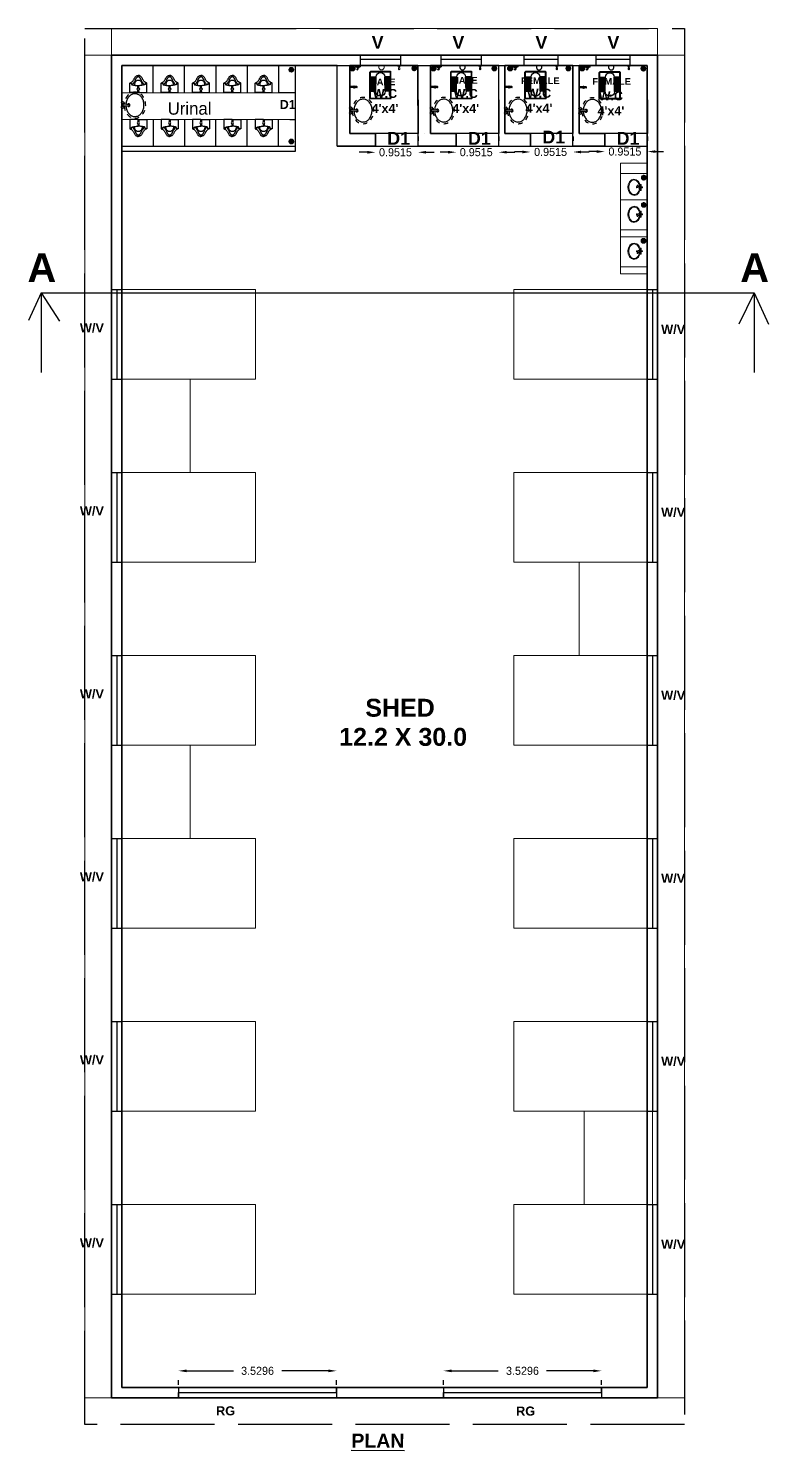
# Model space of a CAD drawing. Header units: metres. Extents: x 2267060 to 2267206, y 3909 to 3962.
# Drawn here: x 2267125.09 to 2267141.63, y 3909.46 to 3941.24 of the extents above; entities that cross this region are included whole.
import ezdxf

# ---------------------------------------------------------------- set-up
doc = ezdxf.new("R2010")
doc.units = ezdxf.units.M
doc.header["$LTSCALE"] = 3.5
doc.header["$MEASUREMENT"] = 0
for name, pattern in [('ACAD_ISO02W100', [15, 12, -3]), ('DASHDOT', [25.4, 12.7, -6.35, 0, -6.35]), ('DOT2', [0.125, 0, -0.125])]:
    doc.linetypes.add(name, pattern=pattern)
doc.layers.get('0').update_dxf_attribs({"linetype": 'CONTINUOUS'})
doc.layers.get('DEFPOINTS').update_dxf_attribs({"linetype": 'CONTINUOUS'})
for name, color, linetype in [('A-ANNO-TITLE', 7, 'CONTINUOUS'), ('ABLUTION_TAPS', 10, 'CONTINUOUS'), ('BLK_1_FLR_0_BLT_UP_AREA', 1, 'CONTINUOUS'), ('BLK_1_FLR_0_CARPET_AREA', 10, 'CONTINUOUS'), ('BLK_1_FLR_0_EXIT_WIDTH_DOOR', 2, 'CONTINUOUS'), ('BLK_1_FLR_0_REGULAR_ROOM_1', 117, 'CONTINUOUS'), ('BLK_1_FLR_0_URINAL', 235, 'CONTINUOUS'), ('BLK_1_FLR_0_WATER_CLOSET', 57, 'CONTINUOUS'), ('FURN', 35, 'CONTINUOUS'), ('FURN1', 4, 'CONTINUOUS'), ('ID', 3, 'CONTINUOUS'), ('sanitary', 42, 'CONTINUOUS'), ('SEAT', 2, 'CONTINUOUS'), ('TOILET', 8, 'CONTINUOUS')]:
    doc.layers.add(name, color=color, linetype=linetype)
for name, color, linetype, lineweight in [('AR_DIM WRK', 3, 'CONTINUOUS', 13), ('AR_FURN', 31, 'CONTINUOUS', 18), ('BLK_1_FLR_0_CHAJJA', 161, 'CONTINUOUS', 0), ('BLK_1_FLR_0_DRINKING_WATER', 7, 'CONTINUOUS', 5), ('BLK_1_FLR_0_ROOM_1_LIGHT_VENTILATION_1', 161, 'CONTINUOUS', 0), ('BLK_1_FLR_0_WASH', 243, 'CONTINUOUS', 5)]:
    doc.layers.add(name, color=color, linetype=linetype, lineweight=lineweight)
doc.styles.add('RomanS', font='arialbd.ttf', dxfattribs={"height": 0.4})
doc.styles.add('USA TEXT', font='GOTHIC.TTF')
doc.dimstyles.get("Standard").update_dxf_attribs({"dimtxt": 0.18, "dimasz": 0.18, "dimexe": 0.18, "dimexo": 0.0625, "dimgap": 0.09, "dimtad": 0, "dimtih": 1, "dimtoh": 1, "dimdec": 4, "dimzin": 0, "dimdsep": 46, "dimtxsty": 'Standard', "dimcen": 0.09, "dimadec": 0, "dimazin": 0, "dimtfac": 1, "dimtdec": 4, "dimtofl": 0, "dimtmove": 0, "dimatfit": 3, "dimfxl": 0, "dimtolj": 1, "dimtzin": 0, "dimarcsym": 0})

# ---------------------------------------------------------------- blocks, each defined once
blk = doc.blocks.new('*D14')
at = {"layer": 'BLK_1_FLR_0_EXIT_WIDTH_DOOR', "color": 0, "linetype": 'DOT2', "lineweight": -2, "ltscale": 400}
for p, q in [((2267128.449, 3910.933), (2267128.449, 3911.423)), ((2267131.979, 3910.933), (2267131.979, 3911.423))]:
    blk.add_line(p, q, dxfattribs=at)
at = {"layer": 'BLK_1_FLR_0_EXIT_WIDTH_DOOR', "color": 0, "linetype": 'Continuous', "lineweight": -2, "ltscale": 400}
for p, q in [((2267128.629, 3911.243), (2267129.674, 3911.243)), ((2267131.799, 3911.243), (2267130.754, 3911.243))]:
    blk.add_line(p, q, dxfattribs=at)
at = {"layer": 'BLK_1_FLR_0_EXIT_WIDTH_DOOR', "color": 0, "ltscale": 400}
for points in [[(2267128.629, 3911.273), (2267128.629, 3911.213), (2267128.449, 3911.243)], [(2267131.799, 3911.273), (2267131.799, 3911.213), (2267131.979, 3911.243)]]:
    blk.add_solid(points, dxfattribs=at)
at = {"layer": 'DEFPOINTS', "color": 0, "ltscale": 400}
for p in [(2267131.979, 3911.243), (2267128.449, 3910.871), (2267131.979, 3910.871)]:
    blk.add_point(p, dxfattribs=at)
at = {"layer": 'BLK_1_FLR_0_EXIT_WIDTH_DOOR', "color": 0, "ltscale": 400, "insert": (2267130.214, 3911.243), "char_height": 0.18, "attachment_point": 5}
blk.add_mtext('\\A1;3.5296', dxfattribs=at)
blk = doc.blocks.new('*D15')
at = {"layer": 'BLK_1_FLR_0_EXIT_WIDTH_DOOR', "color": 0, "linetype": 'DOT2', "lineweight": -2, "ltscale": 400}
for p, q in [((2267134.369, 3910.933), (2267134.369, 3911.423)), ((2267137.899, 3910.933), (2267137.899, 3911.423))]:
    blk.add_line(p, q, dxfattribs=at)
at = {"layer": 'BLK_1_FLR_0_EXIT_WIDTH_DOOR', "color": 0, "linetype": 'Continuous', "lineweight": -2, "ltscale": 400}
for p, q in [((2267134.549, 3911.243), (2267135.594, 3911.243)), ((2267137.719, 3911.243), (2267136.674, 3911.243))]:
    blk.add_line(p, q, dxfattribs=at)
at = {"layer": 'BLK_1_FLR_0_EXIT_WIDTH_DOOR', "color": 0, "ltscale": 400}
for points in [[(2267134.549, 3911.273), (2267134.549, 3911.213), (2267134.369, 3911.243)], [(2267137.719, 3911.273), (2267137.719, 3911.213), (2267137.899, 3911.243)]]:
    blk.add_solid(points, dxfattribs=at)
at = {"layer": 'DEFPOINTS', "color": 0, "ltscale": 400}
for p in [(2267137.899, 3911.243), (2267134.369, 3910.871), (2267137.899, 3910.871)]:
    blk.add_point(p, dxfattribs=at)
at = {"layer": 'BLK_1_FLR_0_EXIT_WIDTH_DOOR', "color": 0, "ltscale": 400, "insert": (2267136.134, 3911.243), "char_height": 0.18, "attachment_point": 5}
blk.add_mtext('\\A1;3.5296', dxfattribs=at)
blk = doc.blocks.new('*D21')
at = {"layer": 'BLK_1_FLR_0_EXIT_WIDTH_DOOR', "color": 0, "linetype": 'DOT2', "lineweight": -2, "ltscale": 400}
for p, q in [((2267134.652, 3938.829), (2267134.652, 3938.295)), ((2267135.603, 3938.829), (2267135.603, 3938.295))]:
    blk.add_line(p, q, dxfattribs=at)
at = {"layer": 'BLK_1_FLR_0_EXIT_WIDTH_DOOR', "color": 0, "linetype": 'Continuous', "lineweight": -2, "ltscale": 400}
for p, q in [((2267134.472, 3938.475), (2267134.292, 3938.475)), ((2267135.783, 3938.475), (2267135.963, 3938.475))]:
    blk.add_line(p, q, dxfattribs=at)
at = {"layer": 'BLK_1_FLR_0_EXIT_WIDTH_DOOR', "color": 0, "ltscale": 400}
for points in [[(2267134.472, 3938.505), (2267134.472, 3938.445), (2267134.652, 3938.475)], [(2267135.783, 3938.505), (2267135.783, 3938.445), (2267135.603, 3938.475)]]:
    blk.add_solid(points, dxfattribs=at)
at = {"layer": 'DEFPOINTS', "color": 0, "ltscale": 400}
for p in [(2267134.652, 3938.892), (2267135.603, 3938.892), (2267135.603, 3938.475)]:
    blk.add_point(p, dxfattribs=at)
at = {"layer": 'BLK_1_FLR_0_EXIT_WIDTH_DOOR', "color": 0, "ltscale": 400, "insert": (2267135.101, 3938.475), "char_height": 0.18, "attachment_point": 5}
blk.add_mtext('\\A1;0.9515', dxfattribs=at)
blk = doc.blocks.new('*D22')
at = {"layer": 'BLK_1_FLR_0_EXIT_WIDTH_DOOR', "color": 0, "linetype": 'DOT2', "lineweight": -2, "ltscale": 400}
for p, q in [((2267136.313, 3938.829), (2267136.313, 3938.3)), ((2267137.264, 3938.829), (2267137.264, 3938.3))]:
    blk.add_line(p, q, dxfattribs=at)
at = {"layer": 'BLK_1_FLR_0_EXIT_WIDTH_DOOR', "color": 0, "linetype": 'Continuous', "lineweight": -2, "ltscale": 400}
for p, q in [((2267136.133, 3938.48), (2267135.953, 3938.48)), ((2267137.444, 3938.48), (2267137.624, 3938.48))]:
    blk.add_line(p, q, dxfattribs=at)
at = {"layer": 'BLK_1_FLR_0_EXIT_WIDTH_DOOR', "color": 0, "ltscale": 400}
for points in [[(2267136.133, 3938.51), (2267136.133, 3938.45), (2267136.313, 3938.48)], [(2267137.444, 3938.51), (2267137.444, 3938.45), (2267137.264, 3938.48)]]:
    blk.add_solid(points, dxfattribs=at)
at = {"layer": 'DEFPOINTS', "color": 0, "ltscale": 400}
for p in [(2267136.313, 3938.892), (2267137.264, 3938.892), (2267137.264, 3938.48)]:
    blk.add_point(p, dxfattribs=at)
at = {"layer": 'BLK_1_FLR_0_EXIT_WIDTH_DOOR', "color": 0, "ltscale": 400, "insert": (2267136.762, 3938.48), "char_height": 0.18, "attachment_point": 5}
blk.add_mtext('\\A1;0.9515', dxfattribs=at)
blk = doc.blocks.new('*D23')
at = {"layer": 'BLK_1_FLR_0_EXIT_WIDTH_DOOR', "color": 0, "linetype": 'DOT2', "lineweight": -2, "ltscale": 400}
for p, q in [((2267137.974, 3938.829), (2267137.974, 3938.309)), ((2267138.926, 3938.829), (2267138.926, 3938.309))]:
    blk.add_line(p, q, dxfattribs=at)
at = {"layer": 'BLK_1_FLR_0_EXIT_WIDTH_DOOR', "color": 0, "linetype": 'Continuous', "lineweight": -2, "ltscale": 400}
for p, q in [((2267137.794, 3938.489), (2267137.614, 3938.489)), ((2267139.106, 3938.489), (2267139.286, 3938.489))]:
    blk.add_line(p, q, dxfattribs=at)
at = {"layer": 'BLK_1_FLR_0_EXIT_WIDTH_DOOR', "color": 0, "ltscale": 400}
for points in [[(2267137.794, 3938.519), (2267137.794, 3938.459), (2267137.974, 3938.489)], [(2267139.106, 3938.519), (2267139.106, 3938.459), (2267138.926, 3938.489)]]:
    blk.add_solid(points, dxfattribs=at)
at = {"layer": 'DEFPOINTS', "color": 0, "ltscale": 400}
for p in [(2267137.974, 3938.892), (2267138.926, 3938.892), (2267138.926, 3938.489)]:
    blk.add_point(p, dxfattribs=at)
at = {"layer": 'BLK_1_FLR_0_EXIT_WIDTH_DOOR', "color": 0, "ltscale": 400, "insert": (2267138.423, 3938.489), "char_height": 0.18, "attachment_point": 5}
blk.add_mtext('\\A1;0.9515', dxfattribs=at)
blk = doc.blocks.new('ur2')
at = {"layer": 'TOILET'}
for p, q in [((234, 28), (234, -12)), ((239, 28), (234, 28)), ((239, -12), (239, 28)), ((284, 18), (239, 18)), ((379, 18), (324, 18)), ((369, -12), (369, 28)), ((369, 28), (379, 28)), ((234, -12), (239, -12)), ((284, -2), (239, -2)), ((379, -2), (324, -2)), ((379, -12), (369, -12))]:
    blk.add_line(p, q, dxfattribs=at)
for points in [[(169, 198, -0.022168), (164, 182, -0.035928), (159, 173, -0.015962), (146, 151, -0.038464), (139, 143, -0.046411), (124, 129, -0.031715), (99, 113, -0.0259), (80, 103, 0.02468), (59, 93, 0.027117), (38, 79, 0.036964), (24, 68, 0.071022), (16, 58, 0.031957), (4, 33, 0.04853), (1, 23, 0.031099), (-1, 8)], [(169, -182, 0.022168), (164, -167, 0.035928), (159, -157, 0.015962), (146, -136, 0.038464), (139, -127, 0.046411), (124, -114, 0.031715), (99, -97, 0.0259), (80, -87, -0.02468), (59, -77, -0.027117), (38, -64, -0.036964), (24, -52, -0.071022), (16, -42, -0.031957), (4, -17, -0.04853), (1, -8, -0.031099), (-1, 8)], [(209, 148, -0.028114), (188, 123, -0.053656), (174, 113, -0.00764), (138, 90, -0.021456), (124, 83, -0.020394), (99, 72, 0.025325), (79, 63, 0.016526), (68, 57, 0.011962), (54, 48, 0.049323), (45, 41, 0.033116), (34, 28, 0.102356), (31, 21, 0.056761), (29, 8)], [(209, -132, 0.028114), (188, -108, 0.053656), (174, -97, 0.00764), (138, -75, 0.021456), (124, -67, 0.020394), (99, -56, -0.025325), (79, -47, -0.016526), (68, -41, -0.011962), (54, -32, -0.049323), (45, -25, -0.033116), (34, -12, -0.102356), (31, -6, -0.056761), (29, 8)], [(379, 8), (379, 103), (379, 198), (279, 198), (169, 198), (169, 178), (169, 158), (184, 158), (199, 158, -0.198912), (203, 156, -0.089166), (209, 148, -0.063837), (213, 137, -0.009927), (224, 63, -0.011077), (227, 39, -0.008194), (229, 8)], [(379, 8), (379, -87), (379, -182), (279, -182), (169, -182), (169, -162), (169, -142), (184, -142), (199, -142, 0.198912), (203, -140, 0.089166), (209, -132, 0.063837), (213, -121, 0.009927), (224, -47, 0.011077), (227, -24, 0.008194), (229, 8)]]:
    blk.add_lwpolyline(points, format="xyb", dxfattribs=at)
blk.add_circle((304, 8), 25, dxfattribs=at)
blk.add_arc((194, 8), 85, 71.9686, 288.0314, dxfattribs=at)
blk = doc.blocks.new('*D27')
at = {"layer": 'BLK_1_FLR_0_EXIT_WIDTH_DOOR', "color": 0, "linetype": 'DOT2', "lineweight": -2, "ltscale": 400}
for p, q in [((2267132.848, 3938.827), (2267132.848, 3938.293)), ((2267133.8, 3938.827), (2267133.8, 3938.293))]:
    blk.add_line(p, q, dxfattribs=at)
at = {"layer": 'BLK_1_FLR_0_EXIT_WIDTH_DOOR', "color": 0, "linetype": 'Continuous', "lineweight": -2, "ltscale": 400}
for p, q in [((2267132.668, 3938.473), (2267132.488, 3938.473)), ((2267133.98, 3938.473), (2267134.16, 3938.473))]:
    blk.add_line(p, q, dxfattribs=at)
at = {"layer": 'BLK_1_FLR_0_EXIT_WIDTH_DOOR', "color": 0, "ltscale": 400}
for points in [[(2267132.668, 3938.503), (2267132.668, 3938.443), (2267132.848, 3938.473)], [(2267133.98, 3938.503), (2267133.98, 3938.443), (2267133.8, 3938.473)]]:
    blk.add_solid(points, dxfattribs=at)
at = {"layer": 'DEFPOINTS', "color": 0, "ltscale": 400}
for p in [(2267132.848, 3938.889), (2267133.8, 3938.889), (2267133.8, 3938.473)]:
    blk.add_point(p, dxfattribs=at)
at = {"layer": 'BLK_1_FLR_0_EXIT_WIDTH_DOOR', "color": 0, "ltscale": 400, "insert": (2267133.297, 3938.473), "char_height": 0.18, "attachment_point": 5}
blk.add_mtext('\\A1;0.9515', dxfattribs=at)
blk = doc.blocks.new('HF')
for p, q in [((8168, -297857), (8168, -297826)), ((8168, -297826), (8314, -297826)), ((8176, -297865), (8306, -297865)), ((8207, -297889), (8207, -297865)), ((8207, -297889), (8274, -297889)), ((8274, -297889), (8274, -297865)), ((8314, -297857), (8314, -297826))]:
    blk.add_line(p, q)
blk.add_lwpolyline([(8224, -297889, 0.172984), (8253, -297946, 0.967795), (8270, -297935, -0.176029), (8241, -297889)], format="xyb")
for centre, start, end in [((8176, -297857), 180, 270), ((8306, -297857), 270, 0)]:
    blk.add_arc(centre, 7.83, start, end)
blk = doc.blocks.new('BT')
blk.add_lwpolyline([(7452, -297826), (7461, -297843), (7544, -297843), (7552, -297826)], close=True)
blk.add_lwpolyline([(7511, -297843), (7519, -297926, -1), (7486, -297926), (7494, -297843)], format="xyb")
blk = doc.blocks.new('NT')
at = {"lineweight": 0}
h = blk.add_hatch(dxfattribs=at)
h.set_pattern_fill('ANSI37', color=256, scale=134.1499, angle=90, style=0)
edge = h.paths.add_edge_path()
edge.add_arc((7394, -297908), 67.1, 0, 360)
blk.add_circle((7394, -297908), 67.1)
blk = doc.blocks.new('A$C45BE7B0E')
at = {"ltscale": 20}
for p, q in [((14, 9), (10.3, 11)), ((10.6, 11.5), (14.2, 9.4)), ((12.9, 9.5), (16.3, 9.5)), ((12.9, 8.5), (16.3, 8.5)), ((14.2, 12.1), (14.2, 11.8)), ((14.5, 12.1), (14.2, 12.1)), ((14.2, 5.9), (14.2, 6.3)), ((14.5, 5.9), (14.2, 5.9)), ((14.9, 9), (14.9, 8.2)), ((16.3, 8.5), (16.3, 9.5))]:
    blk.add_line(p, q, dxfattribs=at)
blk.add_lwpolyline([(13.8, 9), (13.8, 5.7), (14.9, 5.7), (14.9, 12.4), (13.8, 12.4), (13.8, 9.7)], dxfattribs=at)
for centre, radius in [((10.1, 9.2), 0.678), ((12.2, 9.1), 0.903), ((14.4, 11.3), 0.562), ((14.4, 6.8), 0.562), ((14.4, 9), 0.422)]:
    blk.add_circle(centre, radius, dxfattribs=at)
blk.add_arc((10.5, 11.3), 0.281, 60, 240, dxfattribs=at)
blk.add_ellipse((7, 9.1), major_axis=(0.36, -9.12), ratio=0.765272, dxfattribs=at)
blk.add_open_spline([(7.3, 1), (7.9, 1), (8.4, 1.2), (9.6, 1.7), (10.2, 2.1), (11.4, 3.3), (11.8, 4.1), (12.6, 5.8), (12.8, 6.7), (13, 8.7), (13, 9.7), (12.7, 11.7), (12.4, 12.6), (11.6, 14.3), (11.1, 15), (9.9, 16.2), (9.2, 16.6), (7.9, 17.2), (7.2, 17.3), (5.9, 17.2), (5.2, 17), (3.9, 16.3), (3.3, 15.7), (2.3, 14.4), (1.9, 13.6), (1.3, 11.8), (1.1, 10.9), (1, 8.9), (1.1, 7.9), (1.5, 5.9), (1.8, 5), (2.8, 3.5), (3.3, 2.8), (4.5, 1.7), (5.2, 1.4), (6.3, 1), (6.8, 1), (7.3, 1)], degree=3, knots=[0, 0, 0, 0, 0.298328, 0.298328, 0.65651, 0.65651, 1.014691, 1.014691, 1.372872, 1.372872, 1.731054, 1.731054, 2.089235, 2.089235, 2.447416, 2.447416, 2.805597, 2.805597, 3.163779, 3.163779, 3.52196, 3.52196, 3.880141, 3.880141, 4.238323, 4.238323, 4.596504, 4.596504, 4.954685, 4.954685, 5.312866, 5.312866, 5.671048, 5.671048, 6.029229, 6.029229, 6.283185, 6.283185, 6.283185, 6.283185], dxfattribs=at)
blk = doc.blocks.new('WBasinOvalParry')
at = {"layer": 'FURN1', "color": 251, "linetype": 'DOT2', "ltscale": 0.75}
blk.add_ellipse((0, 0), major_axis=(275, 0), ratio=0.818182, start_param=1.645997, end_param=7.77878, dxfattribs=at)
at = {"layer": 'sanitary', "color": 251}
for p, q in [((30, 274), (-30, 274)), ((-27, 245), (-30, 245)), ((-14, 122), (-22, 241)), ((14, 122), (-14, 122)), ((22, 241), (14, 122)), ((30, 245), (27, 245))]:
    blk.add_line(p, q, dxfattribs=at)
at = {"layer": 'sanitary', "color": 205}
for centre, radius in [((-51, 260), 25.5), ((0, 260), 8.17), ((51, 260), 25.5)]:
    blk.add_circle(centre, radius, dxfattribs=at)
at = {"layer": 'sanitary', "color": 56}
for radius, start, end in [(29, 124.6339, 55.366), (23, 134.1568, 45.8432)]:
    blk.add_arc((0, 134), radius, start, end, dxfattribs=at)
at = {"layer": 'sanitary', "color": 251}
for centre, start, end in [((-27, 240), 5.3909, 90), ((27, 240), 90, 174.6091)]:
    blk.add_arc(centre, 5.11, start, end, dxfattribs=at)
for points, knots in [([(-18, 189), (-20, 189), (-22, 189), (-38, 188), (-52, 186), (-79, 180), (-92, 176), (-117, 166), (-129, 160), (-152, 147), (-163, 140), (-182, 124), (-191, 116), (-206, 98), (-213, 88), (-224, 69), (-228, 59), (-235, 39), (-238, 28), (-240, 7), (-240, -3), (-238, -24), (-236, -34), (-230, -54), (-226, -64), (-216, -84), (-209, -93), (-195, -111), (-186, -120), (-168, -136), (-158, -143), (-136, -157), (-124, -163), (-100, -173), (-87, -177), (-60, -184), (-47, -187), (-19, -190), (-5, -190), (23, -189), (37, -188), (64, -183), (78, -180), (103, -172), (116, -167), (139, -155), (150, -148), (171, -134), (180, -126), (197, -109), (204, -100), (217, -81), (223, -71), (231, -52), (235, -41), (239, -21), (240, -11), (240, 0), (240, 0), (240, 0)], [1.645891, 1.645891, 1.645891, 1.645891, 1.667128, 1.667128, 1.839176, 1.839176, 2.011224, 2.011224, 2.183273, 2.183273, 2.355321, 2.355321, 2.52737, 2.52737, 2.699418, 2.699418, 2.871467, 2.871467, 3.043515, 3.043515, 3.215563, 3.215563, 3.385933, 3.385933, 3.556303, 3.556303, 3.726672, 3.726672, 3.897042, 3.897042, 4.067411, 4.067411, 4.237781, 4.237781, 4.40815, 4.40815, 4.57852, 4.57852, 4.748889, 4.748889, 4.919259, 4.919259, 5.089628, 5.089628, 5.259998, 5.259998, 5.430368, 5.430368, 5.600737, 5.600737, 5.771107, 5.771107, 5.941476, 5.941476, 6.111846, 6.111846, 6.282215, 6.282215, 6.283185, 6.283185, 6.283185, 6.283185]), ([(240, 0), (240, 7), (239, 14), (237, 32), (234, 42), (227, 63), (222, 73), (210, 92), (203, 101), (187, 119), (178, 127), (159, 143), (148, 150), (125, 162), (113, 168), (87, 177), (74, 181), (47, 187), (33, 189), (19, 189), (19, 189), (18, 189)], [0, 0, 0, 0, 0.118692, 0.118692, 0.29074, 0.29074, 0.462788, 0.462788, 0.634837, 0.634837, 0.806885, 0.806885, 0.978934, 0.978934, 1.150982, 1.150982, 1.323031, 1.323031, 1.495079, 1.495079, 1.495702, 1.495702, 1.495702, 1.495702])]:
    blk.add_open_spline(points, degree=3, knots=knots, dxfattribs=at)
blk = doc.blocks.new('FURN')
at = {"layer": 'FURN'}
for p, q in [((-607, -225), (-607, 225)), ((-10, 235), (-596, 235)), ((-596, -215), (-596, 215)), ((-492, 225), (-586, 225)), ((-492, 235), (-492, 97)), ((-167, 107), (-492, 97)), ((-484, 217), (-484, 97)), ((-468, 217), (-468, 98)), ((-451, 217), (-451, 98)), ((-435, 217), (-435, 99)), ((-419, 217), (-419, 99)), ((-403, 217), (-403, 100)), ((-386, 217), (-386, 100)), ((-370, 217), (-370, 101)), ((-354, 217), (-354, 101)), ((-338, 217), (-338, 102)), ((-322, 217), (-322, 102)), ((-305, 217), (-305, 103)), ((-289, 217), (-289, 103)), ((-273, 217), (-273, 104)), ((-257, 217), (-257, 104)), ((-240, 217), (-240, 105)), ((-224, 217), (-224, 105)), ((-208, 217), (-208, 106)), ((-192, 217), (-192, 106)), ((-176, 217), (-176, 107)), ((-167, 235), (-167, 107)), ((-21, 225), (-167, 225)), ((-10, -215), (-10, 215)), ((0, -225), (0, 225)), ((-10, -235), (-596, -235)), ((-492, -225), (-586, -225)), ((-167, -107), (-492, -97)), ((-492, -235), (-492, -97)), ((-484, -217), (-484, -97)), ((-468, -217), (-468, -98)), ((-451, -217), (-451, -98)), ((-435, -217), (-435, -99)), ((-419, -217), (-419, -99)), ((-403, -217), (-403, -100)), ((-386, -217), (-386, -100)), ((-370, -217), (-370, -101)), ((-354, -217), (-354, -101)), ((-338, -217), (-338, -102)), ((-322, -217), (-322, -102)), ((-305, -217), (-305, -103)), ((-289, -217), (-289, -103)), ((-273, -217), (-273, -104)), ((-257, -217), (-257, -104)), ((-240, -217), (-240, -105)), ((-224, -217), (-224, -105)), ((-208, -217), (-208, -106)), ((-192, -217), (-192, -106)), ((-176, -217), (-176, -107)), ((-167, -235), (-167, -107)), ((-21, -225), (-167, -225))]:
    blk.add_line(p, q, dxfattribs=at)
for centre, radius, start, end in [((-596, 225), 10.5, 90, 180), ((-586, 215), 10.5, 90, 180), ((-492, 0), 96.8, 90, 270), ((-476, 217), 8.11, 0, 180), ((-443, 217), 8.11, 0, 180), ((-411, 217), 8.11, 0, 180), ((-378, 217), 8.11, 0, 180), ((-346, 217), 8.11, 0, 180), ((-313, 217), 8.11, 0, 180), ((-281, 217), 8.11, 0, 180), ((-249, 217), 8.11, 0, 180), ((-216, 217), 8.11, 0, 180), ((-184, 217), 8.11, 0, 180), ((-167, 0), 107, 270, 90), ((-52, 0), 39.2, 111.6754, 248.3246), ((-21, 215), 10.5, 0, 90), ((-10, 225), 10.5, 0, 90), ((-596, -225), 10.5, 180, 270), ((-586, -215), 10.5, 180, 270), ((-476, -217), 8.11, 180, 0), ((-443, -217), 8.11, 180, 0), ((-411, -217), 8.11, 180, 0), ((-378, -217), 8.11, 180, 0), ((-346, -217), 8.11, 180, 0), ((-313, -217), 8.11, 180, 0), ((-281, -217), 8.11, 180, 0), ((-249, -217), 8.11, 180, 0), ((-216, -217), 8.11, 180, 0), ((-184, -217), 8.11, 180, 0), ((-21, -215), 10.5, 270, 0), ((-10, -225), 10.5, 270, 0)]:
    blk.add_arc(centre, radius, start, end, dxfattribs=at)
blk = doc.blocks.new('TAP')
at = {"layer": 'FURN'}
for p, q in [((-15, 96), (-35, 96)), ((-15, 98), (-34, 104)), ((-15, 95), (-34, 89)), ((-14, 99), (-30, 111)), ((-14, 93), (-30, 82)), ((-13, 100), (-25, 117)), ((-13, 92), (-25, 76)), ((-20, 151), (-20, 119)), ((-20, 73), (-20, 0)), ((-19, 156), (-19, 120)), ((-19, 73), (-19, 0)), ((-12, 101), (-18, 120)), ((-12, 92), (-18, 73)), ((-17, 158), (-17, 120)), ((-17, 72), (-17, 0)), ((-14, 160), (-14, 121)), ((-14, 72), (-14, 0)), ((-10, 101), (-10, 121)), ((-10, 91), (-10, 71)), ((-8, 101), (-2, 120)), ((-8, 92), (-2, 73)), ((-7, 100), (5, 117)), ((-7, 92), (5, 76)), ((-6, 160), (-6, 121)), ((-6, 99), (10, 111)), ((-6, 93), (10, 82)), ((-6, 72), (-6, 0)), ((-5, 98), (14, 104)), ((-5, 96), (15, 96)), ((-5, 95), (14, 89)), ((-3, 158), (-3, 120)), ((-3, 72), (-3, 0)), ((-1, 156), (-1, 120)), ((-1, 73), (-1, 0)), ((0, 151), (0, 119)), ((0, 73), (0, 0))]:
    blk.add_line(p, q, dxfattribs=at)
for radius in [25, 5]:
    blk.add_circle((-10, 96), radius, dxfattribs=at)
blk.add_arc((-10, 151), 10, 0, 180, dxfattribs=at)

msp = doc.modelspace()

# ---------------------------------------------------------------- linework, layer by layer
at = {"color": 7, "lineweight": 30}
for p, q in [((2267132.51609, 3940.41058), (2267132.51609, 3940.64058)), ((2267132.51609, 3940.41058), (2267132.51609, 3940.64058)), ((2267133.41784, 3940.41058), (2267133.41784, 3940.64058)), ((2267134.31958, 3940.41058), (2267134.31958, 3940.64058)), ((2267134.31958, 3940.41058), (2267134.31958, 3940.64058)), ((2267135.22133, 3940.41058), (2267135.22133, 3940.64058)), ((2267136.1745, 3940.41058), (2267136.1745, 3940.64058)), ((2267136.93387, 3940.41058), (2267136.93387, 3940.64058)), ((2267137.78419, 3940.41058), (2267137.78419, 3940.64058)), ((2267138.54356, 3940.41058), (2267138.54356, 3940.64058)), ((2267131.99402, 3938.60708), (2267131.99402, 3940.41058)), ((2267131.99402, 3938.60708), (2267131.99402, 3940.41058)), ((2267133.79752, 3940.41058), (2267132.27879, 3940.41058)), ((2267132.27879, 3938.89185), (2267132.27879, 3940.41058)), ((2267132.51609, 3940.55296), (2267133.41784, 3940.55296)), ((2267135.60101, 3940.41058), (2267134.08228, 3940.41058)), ((2267134.08228, 3938.89185), (2267134.08228, 3940.41058)), ((2267134.31958, 3940.55296), (2267135.22133, 3940.55296)), ((2267137.26213, 3940.41058), (2267135.7434, 3940.41058)), ((2267136.1745, 3940.55296), (2267136.93387, 3940.55296)), ((2267137.26213, 3938.60708), (2267137.26213, 3940.41058)), ((2267138.92324, 3940.41058), (2267137.40451, 3940.41058)), ((2267137.40451, 3938.89185), (2267137.40451, 3940.41058)), ((2267137.78419, 3940.55296), (2267138.54356, 3940.55296)), ((2267138.92324, 3938.60708), (2267138.92324, 3940.41058)), ((2267132.27879, 3938.89185), (2267132.84831, 3938.89185)), ((2267132.84831, 3938.60708), (2267132.84831, 3938.89185)), ((2267133.79978, 3938.60708), (2267133.79978, 3938.89185)), ((2267134.08228, 3938.89185), (2267134.65181, 3938.89185)), ((2267134.65181, 3938.60708), (2267134.65181, 3938.89185)), ((2267135.60327, 3938.60461), (2267135.60327, 3938.89185)), ((2267135.7434, 3938.89185), (2267136.31292, 3938.89185)), ((2267136.31292, 3938.60708), (2267136.31292, 3938.89185)), ((2267137.40451, 3938.89185), (2267137.97403, 3938.89185)), ((2267137.97403, 3938.60708), (2267137.97403, 3938.89185)), ((2267131.99402, 3938.60708), (2267138.92324, 3938.60708))]:
    msp.add_line(p, q, dxfattribs=at)
at = {"color": 0}
for p, q in [((2267133.79752, 3940.41058), (2267133.79978, 3938.89185)), ((2267135.60101, 3940.41058), (2267135.60327, 3938.89185)), ((2267133.9399, 3938.89185), (2267133.9399, 3938.89185)), ((2267135.74339, 3938.89185), (2267135.7434, 3938.89185)), ((2267126.95324, 3935.40537), (2267127.18324, 3935.40537)), ((2267126.95324, 3935.40537), (2267127.18324, 3935.40537)), ((2267127.06824, 3935.40537), (2267127.06824, 3933.40537)), ((2267138.92324, 3935.40537), (2267139.15324, 3935.40537)), ((2267139.03824, 3935.40537), (2267139.03824, 3933.40537)), ((2267126.95324, 3933.40537), (2267127.18324, 3933.40537)), ((2267138.92324, 3933.40537), (2267139.15324, 3933.40537)), ((2267126.95324, 3931.31624), (2267127.18324, 3931.31624)), ((2267126.95324, 3931.31624), (2267127.18324, 3931.31624)), ((2267127.06824, 3931.31624), (2267127.06824, 3929.31624)), ((2267138.92324, 3931.31624), (2267139.15324, 3931.31624)), ((2267139.03824, 3931.31624), (2267139.03824, 3929.31624)), ((2267126.95324, 3929.31624), (2267127.18324, 3929.31624)), ((2267138.92324, 3929.31624), (2267139.15324, 3929.31624)), ((2267126.95324, 3927.2271), (2267127.18324, 3927.2271)), ((2267126.95324, 3927.2271), (2267127.18324, 3927.2271)), ((2267127.06824, 3927.2271), (2267127.06824, 3925.2271)), ((2267138.92324, 3927.2271), (2267139.15324, 3927.2271)), ((2267139.03824, 3927.2271), (2267139.03824, 3925.2271)), ((2267126.95324, 3925.2271), (2267127.18324, 3925.2271)), ((2267138.92324, 3925.2271), (2267139.15324, 3925.2271)), ((2267126.95324, 3923.13797), (2267127.18324, 3923.13797)), ((2267126.95324, 3923.13797), (2267127.18324, 3923.13797)), ((2267127.06824, 3923.13797), (2267127.06824, 3921.13797)), ((2267138.92324, 3923.13797), (2267139.15324, 3923.13797)), ((2267139.03824, 3923.13797), (2267139.03824, 3921.13797)), ((2267126.95324, 3921.13797), (2267127.18324, 3921.13797)), ((2267138.92324, 3921.13797), (2267139.15324, 3921.13797)), ((2267126.95324, 3919.04884), (2267127.18324, 3919.04884)), ((2267126.95324, 3919.04884), (2267127.18324, 3919.04884)), ((2267127.06824, 3919.04884), (2267127.06824, 3917.04884)), ((2267138.92324, 3919.04884), (2267139.15324, 3919.04884)), ((2267139.03824, 3919.04884), (2267139.03824, 3917.04884)), ((2267126.95324, 3917.04884), (2267127.18324, 3917.04884)), ((2267138.92324, 3917.04884), (2267139.15324, 3917.04884)), ((2267126.95324, 3914.95971), (2267127.18324, 3914.95971)), ((2267126.95324, 3914.95971), (2267127.18324, 3914.95971)), ((2267127.06824, 3914.95971), (2267127.06824, 3912.95971)), ((2267138.92324, 3914.95971), (2267139.15324, 3914.95971)), ((2267139.03824, 3914.95971), (2267139.03824, 3912.95971)), ((2267126.95324, 3912.95971), (2267127.18324, 3912.95971)), ((2267138.92324, 3912.95971), (2267139.15324, 3912.95971))]:
    msp.add_line(p, q, dxfattribs=at)
at = {"color": 8, "ltscale": 400}
for p, q in [((2267127.18324, 3939.80414), (2267131.05676, 3939.81058)), ((2267127.18324, 3939.21352), (2267131.05676, 3939.20688))]:
    msp.add_line(p, q, dxfattribs=at)
at = {"ltscale": 400}
for p, q in [((2267130.93676, 3939.81058), (2267131.05676, 3939.81058)), ((2267130.93676, 3939.20708), (2267131.05676, 3939.20688))]:
    msp.add_line(p, q, dxfattribs=at)
at = {"color": 7, "linetype": 'Continuous', "lineweight": 30}
for p, q in [((2267125.3803, 3935.33134), (2267125.09467, 3934.7112)), ((2267125.3803, 3935.33134), (2267125.3803, 3933.5545)), ((2267125.3803, 3935.33134), (2267125.78632, 3934.70177)), ((2267141.30891, 3935.33134), (2267140.96777, 3934.63184)), ((2267141.30891, 3935.33134), (2267141.30891, 3933.5545)), ((2267141.30891, 3935.33134), (2267141.63312, 3934.63184))]:
    msp.add_line(p, q, dxfattribs=at)
at = {"color": 7, "linetype": 'DASHDOT', "lineweight": 30, "ltscale": 3}
msp.add_line((2267125.3803, 3935.33134), (2267141.30891, 3935.33134), dxfattribs=at)
at = {"color": 0, "linetype": 'ACAD_ISO02W100', "ltscale": 0.05}
msp.add_lwpolyline([(2267126.35324, 3941.24058), (2267139.75324, 3941.24058), (2267139.75324, 3910.04058), (2267126.35324, 3910.04058)], close=True, dxfattribs=at)
at = {"color": 0}
for points in [[(2267126.95324, 3910.64058), (2267139.15324, 3910.64058), (2267139.15324, 3940.64058), (2267126.95324, 3940.64058), (2267126.95324, 3910.64058)], [(2267126.95324, 3940.64058), (2267139.15324, 3940.64058), (2267139.15324, 3910.64058), (2267126.95324, 3910.64058), (2267126.95324, 3940.64058)], [(2267128.44929, 3910.87058), (2267128.44929, 3910.69889), (2267128.44929, 3910.64058), (2267128.44929, 3910.76045), (2267131.97887, 3910.76045), (2267131.97887, 3910.87058), (2267131.97887, 3910.64058)], [(2267134.36914, 3910.87058), (2267134.36914, 3910.69889), (2267134.36914, 3910.64058), (2267134.36914, 3910.76045), (2267137.89872, 3910.76045), (2267137.89872, 3910.87058), (2267137.89872, 3910.64058)]]:
    msp.add_lwpolyline(points, dxfattribs=at)
at = {"layer": 'ABLUTION_TAPS'}
for centre in [(2267134.79413, 3940.37819), (2267136.50667, 3940.37819), (2267138.11636, 3940.37669)]:
    msp.add_arc(centre, 0.06313, 149.127325, 30.872675, dxfattribs=at)
at = {"layer": 'AR_FURN'}
for p, q in [((2267138.32324, 3937.99664), (2267138.92324, 3937.99664)), ((2267138.32324, 3936.74059), (2267138.92324, 3936.74059)), ((2267138.32324, 3935.91628), (2267138.92324, 3935.91628))]:
    msp.add_line(p, q, dxfattribs=at)
msp.add_arc((2267132.98397, 3940.37819), 0.06313, 149.127325, 30.872675, dxfattribs=at)
at = {"layer": 'BLK_1_FLR_0_BLT_UP_AREA', "color": 45, "ltscale": 400}
msp.add_lwpolyline([(2267139.15324, 3940.64058), (2267126.95324, 3940.64058), (2267126.95324, 3910.64058), (2267139.15324, 3910.64058)], close=True, dxfattribs=at)
at = {"layer": 'BLK_1_FLR_0_CARPET_AREA', "color": 14, "ltscale": 400}
msp.add_lwpolyline([(2267127.18324, 3910.87058), (2267138.92324, 3910.87058), (2267138.92325, 3940.41058), (2267137.40451, 3940.40458), (2267137.40451, 3938.89185), (2267137.97403, 3938.89185), (2267137.97403, 3938.60708), (2267137.26213, 3938.60708), (2267137.26213, 3940.41058), (2267135.7434, 3940.41058), (2267135.74339, 3938.89185), (2267136.31292, 3938.89185), (2267136.31292, 3938.60708), (2267135.60327, 3938.60461), (2267135.60327, 3940.41058), (2267134.08228, 3940.41058), (2267134.08228, 3938.89185), (2267134.65181, 3938.89185), (2267134.65181, 3938.60708), (2267133.79978, 3938.60708), (2267133.79752, 3940.41058), (2267132.27879, 3940.41058), (2267132.27879, 3938.89185), (2267132.84831, 3938.89185), (2267132.84831, 3938.60708), (2267131.99402, 3938.60708), (2267131.99402, 3940.41058), (2267127.18324, 3940.41058)], close=True, dxfattribs=at)
at = {"layer": 'BLK_1_FLR_0_CHAJJA', "color": 6, "ltscale": 400}
for points in [[(2267126.95324, 3940.64058), (2267126.95324, 3941.24058), (2267139.15324, 3941.24058), (2267139.15324, 3940.64058)], [(2267126.95324, 3940.64058), (2267126.35324, 3940.64058), (2267126.35324, 3910.64058), (2267126.95324, 3910.64058)], [(2267139.15324, 3940.64058), (2267139.15324, 3910.64058), (2267139.75324, 3910.64058), (2267139.75324, 3940.64058)]]:
    msp.add_lwpolyline(points, close=True, dxfattribs=at)
at = {"layer": 'BLK_1_FLR_0_DRINKING_WATER'}
for points in [[(2267127.18324, 3931.31624), (2267128.70523, 3931.31624), (2267128.70523, 3933.40537), (2267127.18324, 3933.40537)], [(2267137.40125, 3927.2271), (2267138.92324, 3927.2271), (2267138.92324, 3929.31624), (2267137.40125, 3929.31624)], [(2267127.18324, 3923.13797), (2267128.70523, 3923.13797), (2267128.70523, 3925.2271), (2267127.18324, 3925.2271)], [(2267137.51625, 3914.95971), (2267139.03824, 3914.95971), (2267139.03824, 3917.04884), (2267137.51625, 3917.04884)]]:
    msp.add_lwpolyline(points, close=True, dxfattribs=at)
at = {"layer": 'BLK_1_FLR_0_REGULAR_ROOM_1', "color": 4}
msp.add_lwpolyline([(2267127.18324, 3940.41058), (2267138.92324, 3940.41058), (2267138.92324, 3910.87058), (2267127.18324, 3910.87058)], close=True, dxfattribs=at)
at = {"layer": 'BLK_1_FLR_0_ROOM_1_LIGHT_VENTILATION_1', "color": 232, "ltscale": 400}
for points in [[(2267127.18324, 3935.40537), (2267130.16893, 3935.40537), (2267130.16893, 3933.40537), (2267127.18324, 3933.40537)], [(2267135.93756, 3935.40537), (2267138.92324, 3935.40537), (2267138.92324, 3933.40537), (2267135.93756, 3933.40537)], [(2267127.18324, 3931.31624), (2267130.16893, 3931.31624), (2267130.16893, 3929.31624), (2267127.18324, 3929.31624)], [(2267135.93756, 3931.31624), (2267138.92324, 3931.31624), (2267138.92324, 3929.31624), (2267135.93756, 3929.31624)], [(2267127.18324, 3927.2271), (2267130.16893, 3927.2271), (2267130.16893, 3925.2271), (2267127.18324, 3925.2271)], [(2267135.93756, 3927.2271), (2267138.92324, 3927.2271), (2267138.92324, 3925.2271), (2267135.93756, 3925.2271)], [(2267127.18324, 3923.13797), (2267130.16893, 3923.13797), (2267130.16893, 3921.13797), (2267127.18324, 3921.13797)], [(2267135.93756, 3923.13797), (2267138.92324, 3923.13797), (2267138.92324, 3921.13797), (2267135.93756, 3921.13797)], [(2267127.18324, 3919.04884), (2267130.16893, 3919.04884), (2267130.16893, 3917.04884), (2267127.18324, 3917.04884)], [(2267135.93756, 3919.04884), (2267138.92324, 3919.04884), (2267138.92324, 3917.04884), (2267135.93756, 3917.04884)], [(2267127.18324, 3914.95971), (2267130.16893, 3914.95971), (2267130.16893, 3912.95971), (2267127.18324, 3912.95971)], [(2267135.93756, 3914.95971), (2267138.92324, 3914.95971), (2267138.92324, 3912.95971), (2267135.93756, 3912.95971)]]:
    msp.add_lwpolyline(points, close=True, dxfattribs=at)
at = {"layer": 'BLK_1_FLR_0_URINAL', "color": 235, "ltscale": 400}
msp.add_lwpolyline([(2267131.05676, 3938.48708), (2267127.18324, 3938.48708), (2267127.18324, 3940.41058), (2267131.05676, 3940.41058)], close=True, dxfattribs=at)
at = {"layer": 'BLK_1_FLR_0_WASH', "color": 60}
for points in [[(2267130.68363, 3939.80996), (2267130.68324, 3940.41007), (2267131.05676, 3940.41007), (2267131.05715, 3939.80996)], [(2267130.68324, 3938.60708), (2267130.68286, 3939.2072), (2267131.05638, 3939.2072), (2267131.05676, 3938.60708)], [(2267138.32324, 3937.40907), (2267138.32324, 3938.23337), (2267138.92324, 3938.23337), (2267138.92324, 3937.40907)], [(2267138.32324, 3937.40907), (2267138.32324, 3936.58476), (2267138.92324, 3936.58476), (2267138.92324, 3937.40907)], [(2267138.32324, 3936.58476), (2267138.32324, 3935.76046), (2267138.92324, 3935.76046), (2267138.92324, 3936.58476)]]:
    msp.add_lwpolyline(points, close=True, dxfattribs=at)
at = {"layer": 'BLK_1_FLR_0_WATER_CLOSET', "color": 1, "ltscale": 400}
for points in [[(2267132.27879, 3940.41058), (2267133.79752, 3940.41058), (2267133.79978, 3938.89185), (2267132.27879, 3938.89185)], [(2267134.08228, 3940.41058), (2267135.60101, 3940.41058), (2267135.60327, 3938.89185), (2267134.08228, 3938.89185)]]:
    msp.add_lwpolyline(points, close=True, dxfattribs=at)
at = {"layer": 'BLK_1_FLR_0_WATER_CLOSET', "color": 2, "ltscale": 400}
for points in [[(2267135.7434, 3940.41058), (2267137.26213, 3940.41058), (2267137.26213, 3938.89185), (2267135.7434, 3938.89185)], [(2267137.40451, 3940.41058), (2267138.92324, 3940.41058), (2267138.92438, 3938.89185), (2267137.40451, 3938.89185)]]:
    msp.add_lwpolyline(points, close=True, dxfattribs=at)
at = {"layer": 'ID', "color": 8, "ltscale": 400}
for p, q in [((2267127.18324, 3940.41058), (2267129.28324, 3940.41058)), ((2267127.88324, 3939.81058), (2267127.88324, 3940.41058)), ((2267128.58324, 3939.81058), (2267128.58324, 3940.41058)), ((2267129.28324, 3940.41058), (2267129.28324, 3939.81058)), ((2267129.98324, 3940.41058), (2267129.98324, 3939.81058)), ((2267130.68324, 3940.41058), (2267130.68324, 3939.81058)), ((2267127.88324, 3939.20708), (2267127.88324, 3938.60708)), ((2267128.58324, 3939.20708), (2267128.58324, 3938.60708)), ((2267129.28324, 3938.60708), (2267129.28324, 3939.20708)), ((2267129.98324, 3938.60708), (2267129.98324, 3939.20708)), ((2267130.68324, 3938.60708), (2267130.68324, 3939.20708)), ((2267127.18324, 3938.60708), (2267131.05676, 3938.60708))]:
    msp.add_line(p, q, dxfattribs=at)

# ---------------------------------------------------------------- block references
at = {"layer": 'ABLUTION_TAPS', "xscale": 0.0007999999885942, "yscale": 0.0007999999885942, "zscale": 0.0007999999885942}
for p in [(2267126.42221, 4178.67151), (2267128.23237, 4178.67151), (2267129.94491, 4178.67151), (2267131.5546, 4178.67001)]:
    msp.add_blockref('NT', p, dxfattribs=at)
at = {"layer": 'ABLUTION_TAPS', "extrusion": (0, 0, -1), "xscale": 0.0007999999885942, "yscale": 0.0007999999885942, "zscale": -0.0008}
for name, p in [('HF', (-2267140.86073, 4178.67151)), ('BT', (-2267141.18975, 4178.67151)), ('HF', (-2267142.57327, 4178.67151)), ('BT', (-2267142.90229, 4178.67151)), ('HF', (-2267144.18296, 4178.67001)), ('BT', (-2267144.51198, 4178.67001))]:
    msp.add_blockref(name, p, dxfattribs=at)
at = {"layer": 'ABLUTION_TAPS', "xscale": 0.001, "yscale": 0.001, "zscale": 0.001, "rotation": 270}
for p in [(2267132.27879, 3939.92003), (2267134.08454, 3939.92003), (2267135.7434, 3939.92003), (2267137.40451, 3939.91403)]:
    msp.add_blockref('TAP', p, dxfattribs=at)
at = {"layer": 'AR_DIM WRK', "xscale": 0.0007999999885942, "yscale": 0.0007999999885942, "zscale": 0.0007999999885942, "rotation": 270}
for p in [(2267369.2954, 3946.23227), (2267372.04147, 3946.26516), (2267373.83305, 3946.26165), (2267375.48601, 3946.26036), (2267377.16031, 3946.25837), (2267369.29654, 3944.62857), (2267377.1716, 3943.82191), (2267377.17061, 3943.21299), (2267377.16481, 3942.41034)]:
    msp.add_blockref('NT', p, dxfattribs=at)
at = {"layer": 'AR_FURN', "extrusion": (0, 0, -1), "xscale": 0.0007999999885942, "yscale": 0.0007999999885942, "zscale": -0.0008}
for name, p in [('HF', (-2267139.05057, 4178.67151)), ('BT', (-2267139.37959, 4178.67151))]:
    msp.add_blockref(name, p, dxfattribs=at)
at = {"layer": 'AR_FURN', "xscale": 0.02, "yscale": 0.02, "zscale": 0.02}
msp.add_blockref('A$C45BE7B0E', (2267138.49055, 3937.50885), dxfattribs=at)
at = {"layer": 'AR_FURN', "xscale": -0.02, "yscale": 0.02, "zscale": 0.0199999999999836, "rotation": 180}
for p in [(2267138.49055, 3937.26885), (2267138.49054, 3936.44455)]:
    msp.add_blockref('A$C45BE7B0E', p, dxfattribs=at)
at = {"layer": 'FURN', "xscale": -0.001, "yscale": 0.001, "zscale": 0.001, "rotation": 90}
for p in [(2267132.96081, 3939.66857), (2267134.76656, 3939.66857), (2267136.42542, 3939.66857), (2267138.08654, 3939.66258)]:
    msp.add_blockref('FURN', p, dxfattribs=at)
at = {"layer": 'ID', "ltscale": 400, "yscale": 0.001, "zscale": 0.001, "rotation": 270}
for p, xscale in [((2267127.54173, 3940.18977), 0.001), ((2267128.24173, 3940.18977), 0.001), ((2267128.94173, 3940.18977), 0.001), ((2267129.64173, 3940.18977), 0.001), ((2267130.34173, 3940.18977), 0.001), ((2267127.54173, 3938.82789), -0.001), ((2267128.24173, 3938.82789), -0.001), ((2267128.94173, 3938.82789), -0.001), ((2267129.64173, 3938.82789), -0.001), ((2267130.34173, 3938.82789), -0.001)]:
    msp.add_blockref('ur2', p, dxfattribs=dict(at, xscale=xscale))
at = {"layer": 'SEAT', "color": 3, "xscale": 0.0010648148147405, "yscale": 0.0010648148147405, "zscale": 0.0010648148147405, "rotation": 89.46035673002702}
for p in [(2267127.47488, 3939.52707), (2267132.57116, 3939.40499), (2267134.37466, 3939.40499), (2267136.03577, 3939.40499), (2267137.69688, 3939.39899)]:
    msp.add_blockref('WBasinOvalParry', p, dxfattribs=at)

# ---------------------------------------------------------------- texts
at = {"color": 7, "style": 'RomanS'}
for s, height, p in [('A', 0.63532, (2267125.07349, 3935.57687)), ('A', 0.63532, (2267141.0021, 3935.57687)), ('SHED', 0.4, (2267132.62224, 3925.86114)), ('12.2 X 30.0', 0.4, (2267132.03848, 3925.21027))]:
    msp.add_text(s, height=height, dxfattribs=at).set_placement(p)
at = {"color": 7, "lineweight": 30, "ltscale": 2, "attachment_point": 1}
for s, width, insert, char_height in [('{\\fArial|b1|i0|c0|p34;V}', 28.8326004, (2267132.76528, 3941.07238), 0.2847624), ('{\\fArial|b1|i0|c0|p34;V}', 28.8326004, (2267134.56877, 3941.07238), 0.2847624), ('{\\fArial|b1|i0|c0|p34;V}', 28.8326004, (2267136.42369, 3941.07238), 0.2847624), ('{\\fArial|b1|i0|c0|p34;V}', 28.8326004, (2267138.03338, 3941.07238), 0.2847624), ('{\\fArial|b1|i0|c0|p34;D1}', 28.8326004, (2267130.70929, 3939.64057), 0.2), ("{\\fArial|b1|i0|c0|p34;\\W9.89907;                                                                                                   \\W1;W.C\\P\\W9.99654;                                                                                                  \\W1;4'x4'}", 152.6764381, (2267056.72526, 3939.88779), 0.2), ("{\\fArial|b1|i0|c0|p34;\\W9.89907;                                                                                                   \\W1;W.C\\P\\W9.99654;                                                                                                  \\W1;4'x4'}", 152.6764381, (2267058.52876, 3939.88779), 0.2), ("{\\fArial|b1|i0|c0|p34;\\W9.89907;                                                                                                   \\W1;W.C\\P\\W9.99654;                                                                                                  \\W1;4'x4'}", 152.6764381, (2267060.16685, 3939.89206), 0.2), ("{\\fArial|b1|i0|c0|p34;\\W9.89907;                                                                                                   \\W1;W.C\\P\\W9.99654;                                                                                                  \\W1;4'x4'}", 152.6764381, (2267061.77313, 3939.83472), 0.2), ('{\\fArial|b1|i0|c0|p34;D1}', 28.8326004, (2267133.11352, 3938.92595), 0.2847624), ('{\\fArial|b1|i0|c0|p34;D1}', 28.8326004, (2267134.91702, 3938.92595), 0.2847624), ('{\\fArial|b1|i0|c0|p34;D1}', 28.8326004, (2267138.23924, 3938.92595), 0.2847624)]:
    msp.add_mtext_dynamic_manual_height_columns(s, width=width, gutter_width=12.5, heights=[0], dxfattribs=dict(at, insert=insert, char_height=char_height))
at = {"color": 7, "lineweight": 30, "insert": (2267136.57813, 3938.95543), "char_height": 0.2847624, "attachment_point": 1}
msp.add_mtext_dynamic_manual_height_columns('{\\fArial|b1|i0|c0|p34;D1}', width=28.8326004, gutter_width=12.5, heights=[0], dxfattribs=at)
at = {"color": 7, "lineweight": 30, "char_height": 0.2033333, "width": 4.3131001, "attachment_point": 1}
for s, insert in [('{\\fArial|b1|i0|c0|p34;W/V}', (2267126.24489, 3934.65064)), ('{\\fArial|b1|i0|c0|p34;W/V}', (2267139.23378, 3934.61945)), ('{\\fArial|b1|i0|c0|p34;W/V}', (2267126.24489, 3930.56151)), ('{\\fArial|b1|i0|c0|p34;W/V}', (2267139.23378, 3930.53032)), ('{\\fArial|b1|i0|c0|p34;W/V}', (2267126.24489, 3926.47238)), ('{\\fArial|b1|i0|c0|p34;W/V}', (2267139.23378, 3926.44119)), ('{\\fArial|b1|i0|c0|p34;W/V}', (2267126.24489, 3922.38325)), ('{\\fArial|b1|i0|c0|p34;W/V}', (2267139.23378, 3922.35206)), ('{\\fArial|b1|i0|c0|p34;W/V}', (2267126.24489, 3918.29412)), ('{\\fArial|b1|i0|c0|p34;W/V}', (2267139.23378, 3918.26293)), ('{\\fArial|b1|i0|c0|p34;W/V}', (2267126.24489, 3914.20498)), ('{\\fArial|b1|i0|c0|p34;W/V}', (2267139.23378, 3914.1738)), ('{\\fArial|b1|i0|c0|p34;RG}', (2267129.28693, 3910.45128)), ('{\\fArial|b1|i0|c0|p34;RG}', (2267135.99137, 3910.44562))]:
    msp.add_mtext(s, dxfattribs=dict(at, insert=insert))
at = {"color": 7, "linetype": 'Continuous', "lineweight": 30, "insert": (2267132.31145, 3909.84139), "char_height": 0.312074, "width": 7.7519738, "attachment_point": 1, "rotation": 359.74806, "style": 'RomanS'}
msp.add_mtext('{\\LPLAN }', dxfattribs=at)
at = {"layer": 'A-ANNO-TITLE', "color": 0, "style": 'USA TEXT'}
msp.add_text('Urinal', height=0.28, dxfattribs=at).set_placement((2267128.20632, 3939.31289))
at = {"layer": 'BLK_1_FLR_0_WATER_CLOSET', "color": 1, "lineweight": 30, "ltscale": 2, "char_height": 0.15, "attachment_point": 1}
for insert in [(2267132.70214, 3940.1219), (2267134.53714, 3940.15508)]:
    msp.add_mtext_dynamic_manual_height_columns('{\\fArial|b1|i0|c0|p34;MALE}', width=28.8326004, gutter_width=12.5, heights=[0], dxfattribs=dict(at, insert=insert))
at = {"layer": 'BLK_1_FLR_0_WATER_CLOSET', "color": 2, "lineweight": 30, "ltscale": 2, "char_height": 0.15, "attachment_point": 1}
for insert in [(2267136.10247, 3940.1456), (2267137.6964, 3940.13082)]:
    msp.add_mtext_dynamic_manual_height_columns('{\\fArial|b1|i0|c0|p34;FEMALE}', width=28.8326004, gutter_width=12.5, heights=[0], dxfattribs=dict(at, insert=insert))

# ---------------------------------------------------------------- dimensions: what is measured, and where the dimension line sits
at = {"layer": 'BLK_1_FLR_0_EXIT_WIDTH_DOOR', "color": 2, "ltscale": 400}
for base, p1, p2, picture, middle in [((2267133.79978, 3938.47268), (2267132.84832, 3938.88916), (2267133.79978, 3938.88916), '*D27', (2267133.29731, 3938.47268)), ((2267135.60327, 3938.47536), (2267134.65181, 3938.89185), (2267135.60327, 3938.89185), '*D21', (2267135.1008, 3938.47536)), ((2267137.26439, 3938.47982), (2267136.31292, 3938.89185), (2267137.26439, 3938.89185), '*D22', (2267136.76192, 3938.47982)), ((2267138.9255, 3938.48873), (2267137.97403, 3938.89185), (2267138.9255, 3938.89185), '*D23', (2267138.42303, 3938.48873))]:
    dim = msp.add_linear_dim(base=base, p1=p1, p2=p2, dimstyle='Standard', override={"dimfxl": 0.18}, dxfattribs=at)
    dim.commit()
    dim.dimension.update_dxf_attribs({"geometry": picture, "text_midpoint": middle, "dimtype": 160})
for base, p1, p2, picture, middle in [((2267131.97887, 3911.24253), (2267128.44929, 3910.87058), (2267131.97887, 3910.87058), '*D14', (2267130.21408, 3911.24253)), ((2267137.89872, 3911.24253), (2267134.36914, 3910.87058), (2267137.89872, 3910.87058), '*D15', (2267136.13393, 3911.24253))]:
    dim = msp.add_linear_dim(base=base, p1=p1, p2=p2, dimstyle='Standard', override={"dimfxl": 0.18}, dxfattribs=at)
    dim.commit()
    dim.dimension.update_dxf_attribs({"geometry": picture, "text_midpoint": middle})

doc.saveas('drawing.dxf')
